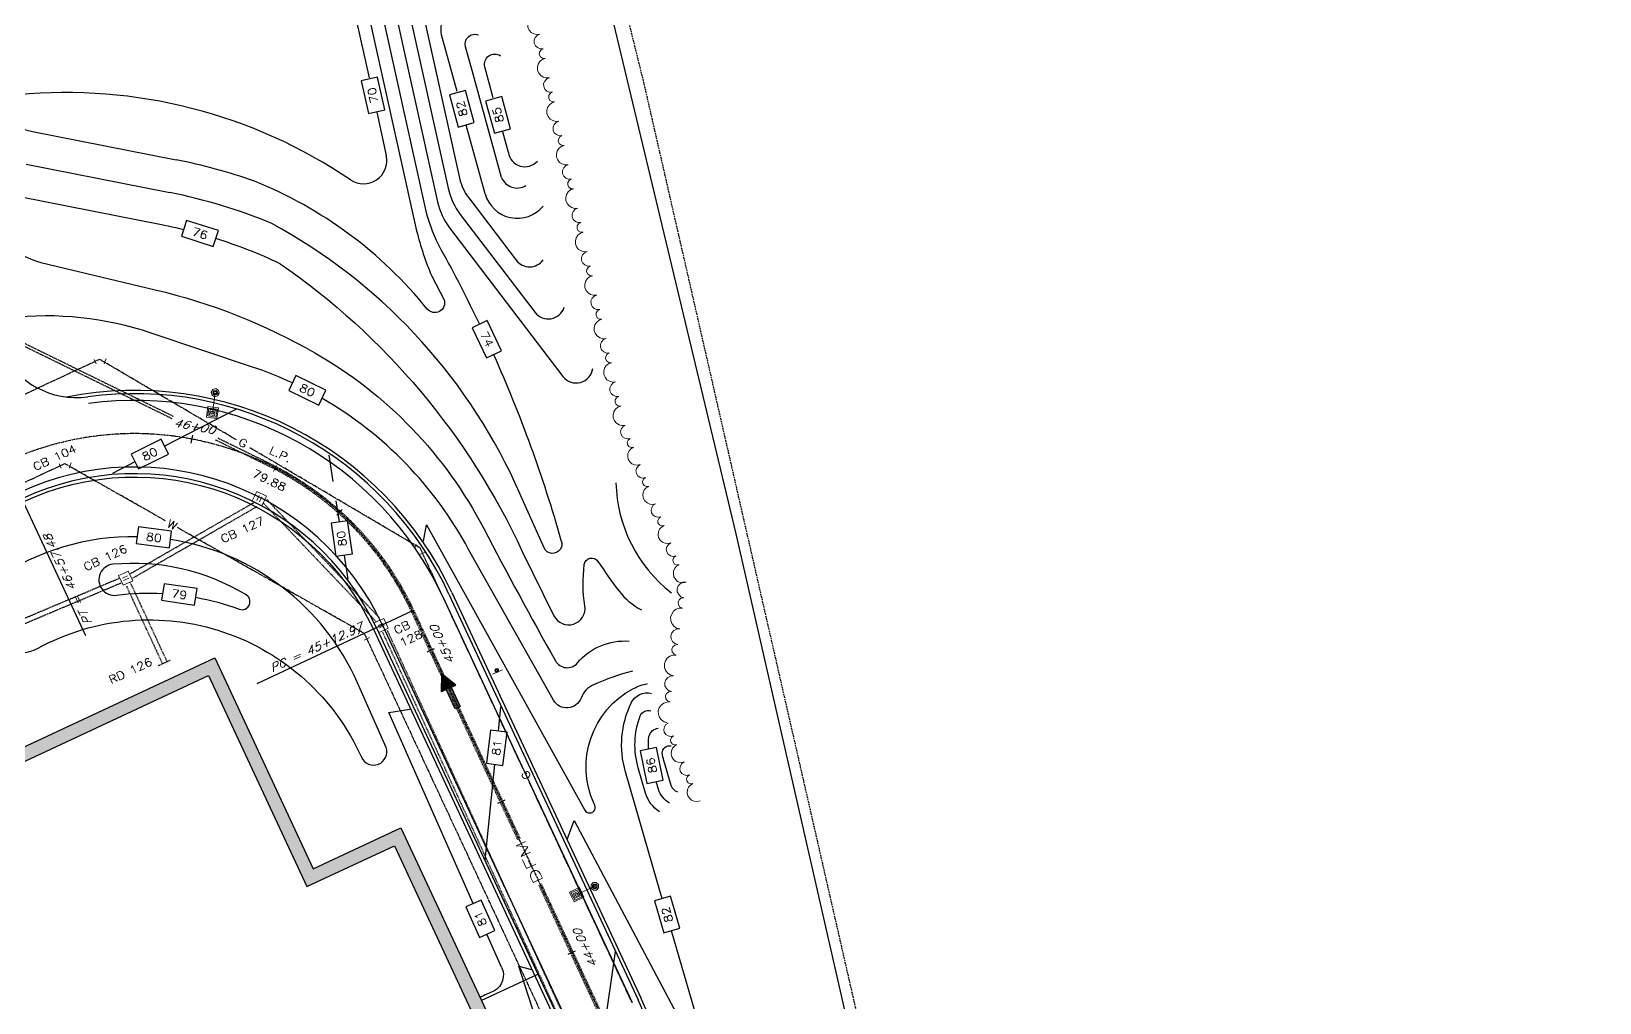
# Model space of a CAD drawing. Header units: feet. Extents: x 1024297 to 1030998, y 90489 to 94481.
# Drawn here: x 1026079.3 to 1026549.6, y 91761.5 to 92052.5 of the extents above; entities that cross this region are included whole.
import ezdxf
from ezdxf.enums import TextEntityAlignment as Align

# ---------------------------------------------------------------- set-up
doc = ezdxf.new("R2010")
doc.units = ezdxf.units.FT
doc.header["$MEASUREMENT"] = 0
for name, pattern in [('CENTER2', [1.125, 0.75, -0.125, 0.125, -0.125]), ('DASHED', [0.75, 0.5, -0.25]), ('GAS', [1.44, 0.9, -0.06, 0.15, -0.06, 0, -0.06, 0.15, -0.06]), ('HIDDEN', [0.375, 0.25, -0.125]), ('WATER', [1.14, 0.9, -0.06, 0, -0.06, 0, -0.06, 0, -0.06])]:
    doc.linetypes.add(name, pattern=pattern)
for name, color, linetype in [('LOW', 7, 'DASHED'), ('P1COL', 4, 'Continuous'), ('P1SWT', 4, 'Continuous'), ('P5PML', 1, 'Continuous'), ('P6BLL', 6, 'CENTER2'), ('P6BUL', 6, 'Continuous'), ('P6CUL', 6, 'Continuous'), ('P6DRL', 6, 'HIDDEN'), ('P6GAL', 6, 'GAS'), ('P6TOS', 3, 'Continuous'), ('P6TRL', 6, 'Continuous'), ('P6WAL', 6, 'Continuous'), ('P6WTL', 6, 'WATER'), ('P7BUL', 3, 'Continuous'), ('P7COT', 3, 'Continuous'), ('P7DRS', 3, 'Continuous'), ('P7DRT', 3, 'Continuous'), ('P7DRT-RD', 3, 'Continuous'), ('P7EPL', 3, 'Continuous'), ('P7FCL', 3, 'CLF'), ('P7MSS', 3, 'Continuous'), ('P7TFA', 3, 'Continuous'), ('P7UTS', 3, 'Continuous'), ('STALBL', 3, 'Continuous'), ('STAPTS', 3, 'Continuous')]:
    doc.layers.add(name, color=color, linetype=linetype)
doc.styles.add('60', font='simplex.shx', dxfattribs={"width": 1.15, "height": 2.4})
doc.styles.add('60S', font='simplex.shx', dxfattribs={"width": 1.15, "oblique": 22, "height": 2.4})
doc.styles.add('80', font='simplex.shx', dxfattribs={"width": 1.66, "height": 3.08})
doc.linetypes.add('CLF', pattern='A,0.28,-0.017891,["X",Standard,S=0.065,R=0,X=0,Y=-0.024733],-0.0663', length=0.364191)

# ---------------------------------------------------------------- blocks, each defined once
blk = doc.blocks.new('45')
at = {"color": 0, "linetype": 'ByBlock', "lineweight": 0}
for points in [[(-0.016, 0.046), (-0.046, 0.016)], [(0.038, 0.02), (0.038, -0.016)]]:
    blk.add_lwpolyline(points, dxfattribs=at)
blk = doc.blocks.new('CB')
at = {"color": 0, "linetype": 'ByBlock', "lineweight": 0}
for points in [[(0.039, 0.001), (0.039, 0.041), (-0.041, 0.041), (-0.041, -0.039), (0.039, -0.039), (0.039, 0.001), (0.039, 0.001)], [(-0.01, -0.02), (-0.01, 0.022)], [(0.009, 0.022), (0.009, -0.02)]]:
    blk.add_lwpolyline(points, dxfattribs=at)
blk = doc.blocks.new('CBB')
at = {"color": 0, "linetype": 'ByBlock', "lineweight": 0}
for points in [[(0.04, 0.041), (0.04, 0.08), (-0.041, 0.08), (-0.041, 0.001), (0.04, 0.001), (0.04, 0.041), (0.04, 0.041)], [(-0.011, 0.02), (-0.011, 0.061)], [(0.01, 0.061), (0.01, 0.02)]]:
    blk.add_lwpolyline(points, dxfattribs=at)
blk = doc.blocks.new('SIGN1')
at = {"color": 0, "linetype": 'ByBlock', "lineweight": 0}
for points in [[(-0.041, 0.014), (0.04, 0.014)], [(0.013, 0), (0.011, 0.007), (0.007, 0.012), (0, 0.014), (-0.007, 0.012), (-0.012, 0.007), (-0.014, 0), (-0.012, -0.007), (-0.007, -0.011), (0, -0.013), (0.007, -0.011), (0.011, -0.007), (0.013, 0), (0.013, 0)], [(0.007, 0), (0.005, 0.005), (0, 0.007), (-0.005, 0.005), (-0.007, 0), (-0.005, -0.005), (0, -0.007), (0.005, -0.005), (0.007, 0), (0.007, 0)]]:
    blk.add_lwpolyline(points, dxfattribs=at)
blk = doc.blocks.new('PLP1')
at = {"color": 0, "linetype": 'ByBlock', "lineweight": 0}
for points in [[(-0.001, 0.191), (0.039, 0.191), (0.039, 0.11), (-0.041, 0.11), (-0.041, 0.191), (-0.001, 0.191), (-0.001, 0.191)], [(-0.001, 0.181), (0.03, 0.181), (0.03, 0.122), (-0.032, 0.122), (-0.032, 0.181), (-0.001, 0.181), (-0.001, 0.181)], [(-0.001, 0.172), (0.018, 0.172), (0.018, 0.131), (-0.02, 0.131), (-0.02, 0.172), (-0.001, 0.172), (-0.001, 0.172)], [(-0.001, 0.16), (0.009, 0.16), (0.009, 0.141), (-0.011, 0.141), (-0.011, 0.16), (-0.001, 0.16), (-0.001, 0.16)], [(-0.001, 0.001), (-0.001, 0.151)], [(0.03, 0.001), (0.02, 0.022), (-0.001, 0.032), (-0.022, 0.022), (-0.032, 0.001), (-0.022, -0.02), (-0.001, -0.03), (0.02, -0.02), (0.03, 0.001), (0.03, 0.001)], [(0.018, 0.001), (0.012, 0.014), (-0.001, 0.02), (-0.014, 0.014), (-0.02, 0.001), (-0.014, -0.012), (-0.001, -0.018), (0.012, -0.012), (0.018, 0.001), (0.018, 0.001)], [(0.009, 0.001), (0.007, 0.009), (-0.001, 0.011), (-0.009, 0.009), (-0.011, 0.001), (-0.009, -0.007), (-0.001, -0.009), (0.007, -0.007), (0.009, 0.001), (0.009, 0.001)]]:
    blk.add_lwpolyline(points, dxfattribs=at)
blk = doc.blocks.new('TREE2')
at = {"color": 0, "linetype": 'ByBlock', "lineweight": 0}
for points in [[(0.221, 0.001), (0.216, 0.036), (0.201, 0.066), (0.176, 0.091), (0.144, 0.106), (0.111, 0.113), (0.076, 0.106), (0.044, 0.091), (0.021, 0.066), (0.004, 0.036), (-0.001, 0.001)], [(0.333, 0.001), (0.324, 0.029), (0.304, 0.049), (0.278, 0.056), (0.249, 0.049), (0.229, 0.029), (0.221, 0.001)], [(0.499, 0.001), (0.493, 0.033), (0.474, 0.059), (0.448, 0.078), (0.416, 0.084), (0.384, 0.078), (0.358, 0.059), (0.339, 0.033), (0.333, 0.001)]]:
    blk.add_lwpolyline(points, dxfattribs=at)
blk = doc.blocks.new('LBL_TIC')
blk.add_line((0, -0.04165), (0, 0.04165))
blk = doc.blocks.new('STA_TIC')
blk.add_line((0, -0.04165), (0, 0.04165))
blk = doc.blocks.new('TF')
for p, q in [((0.001, -0.02), (0.001, 0.02)), ((0.001, 0.02), (0.161, 0.02)), ((0.161, 0.02), (0.161, 0.06)), ((0.161, 0.06), (0.281, 0)), ((0.161, -0.06), (0.281, 0)), ((0.161, -0.02), (0.001, -0.02)), ((0.161, -0.02), (0.161, -0.06))]:
    blk.add_line(p, q)
for points in [[(0.001, 0.02), (0.001, -0.02), (0.161, 0.02), (0.161, -0.02)], [(0.161, -0.06), (0.161, 0.06), (0.281, 0), (0.161, 0.06)]]:
    blk.add_solid(points)
blk = doc.blocks.new('CONID')
blk.add_lwpolyline([(-0.125, -0.0625), (0.125, -0.0625), (0.125, 0.0625), (-0.125, 0.0625)], close=True)
at = {"style": '60', "width": 1.15}
blk.add_attdef('CON', text='', height=0.06, dxfattribs=at).set_placement((0, 0), align=Align.MIDDLE)

msp = doc.modelspace()

# ---------------------------------------------------------------- hatches: boundary and pattern name
at = {"layer": 'P6BUL'}
h = msp.add_hatch(color=256, dxfattribs=at)
edge = h.paths.add_edge_path()
edge.add_line((1025895.77189, 91235.01205), (1025898.16707, 91229.87559))
edge.add_line((1025898.16707, 91229.87559), (1025861.00841, 91212.54822))
edge.add_line((1025861.00841, 91212.54822), (1025827.19895, 91285.05285))
edge.add_line((1025827.19895, 91285.05285), (1025757.11132, 91252.37045))
edge.add_line((1025757.11132, 91252.37045), (1025760.91034, 91244.22342))
edge.add_arc((1025532.56519, 91131.64573), 254.58838, -20.7880087, 26.2440103, ccw=False)
edge.add_line((1025770.57986, 91041.28944), (1025741.91456, 91102.76235))
edge.add_line((1025741.91456, 91102.76235), (1025714.72532, 91090.08381))
edge.add_line((1025714.72532, 91090.08381), (1025700.35633, 91120.89825))
edge.add_line((1025700.35633, 91120.89825), (1025664.10402, 91103.99354))
edge.add_line((1025664.10402, 91103.99354), (1025668.04846, 91095.53466))
edge.add_line((1025668.04846, 91095.53466), (1025635.42137, 91080.3204))
edge.add_line((1025635.42137, 91080.3204), (1025644.71897, 91060.38163))
edge.add_line((1025644.71897, 91060.38163), (1025597.59097, 91038.40548))
edge.add_line((1025597.59097, 91038.40548), (1025588.29336, 91058.34425))
edge.add_line((1025588.29336, 91058.34425), (1025561.10414, 91045.66571))
edge.add_line((1025561.10414, 91045.66571), (1025528.98434, 91114.54683))
edge.add_line((1025528.98434, 91114.54683), (1025532.60954, 91116.23729))
edge.add_line((1025532.60954, 91116.23729), (1025529.22859, 91123.48775))
edge.add_line((1025529.22859, 91123.48775), (1025525.60339, 91121.7973))
edge.add_line((1025525.60339, 91121.7973), (1025504.8951, 91166.20638))
edge.add_line((1025504.8951, 91166.20638), (1025525.28699, 91175.71527))
edge.add_line((1025525.28699, 91175.71527), (1025490.76342, 91249.75132))
edge.add_line((1025490.76342, 91249.75132), (1025482.68513, 91255.62054))
edge.add_line((1025482.68513, 91255.62054), (1025471.22893, 91239.85243))
edge.add_line((1025471.22893, 91239.85243), (1025365.65222, 91316.55841))
edge.add_line((1025365.65222, 91316.55841), (1025386.81248, 91345.68302))
edge.add_line((1025386.81248, 91345.68302), (1025391.66659, 91342.15631))
edge.add_line((1025391.66659, 91342.15631), (1025408.12457, 91364.80878))
edge.add_line((1025408.12457, 91364.80878), (1025403.27047, 91368.33549))
edge.add_line((1025403.27047, 91368.33549), (1025424.43074, 91397.46011))
edge.add_line((1025424.43074, 91397.46011), (1025515.42965, 91331.34553))
edge.add_arc((1025669.27955, 91043.64661), 326.25213, 105.8619875, 118.1360933, ccw=False)
edge.add_line((1025580.10796, 91357.476), (1025521.81319, 91482.48953))
edge.add_line((1025521.81319, 91482.48953), (1025553.08067, 91497.0698))
edge.add_line((1025553.08067, 91497.0698), (1025562.37827, 91477.13103))
edge.add_line((1025562.37827, 91477.13103), (1025603.61552, 91496.36028))
edge.add_line((1025603.61552, 91496.36028), (1025671.23446, 91351.351))
edge.add_line((1025671.23446, 91351.351), (1025763.95606, 91394.58779))
edge.add_line((1025763.95606, 91394.58779), (1025739.4442, 91447.15364))
edge.add_line((1025739.4442, 91447.15364), (1025761.19765, 91457.29744))
edge.add_line((1025761.19765, 91457.29744), (1025750.20958, 91480.86144))
edge.add_line((1025750.20958, 91480.86144), (1025846.30835, 91525.67304))
edge.add_line((1025846.30835, 91525.67304), (1025857.29642, 91502.10903))
edge.add_line((1025857.29642, 91502.10903), (1025879.04781, 91512.25187))
edge.add_line((1025879.04781, 91512.25187), (1025903.55967, 91459.68602))
edge.add_line((1025903.55967, 91459.68602), (1025996.29671, 91502.93002))
edge.add_line((1025996.29671, 91502.93002), (1025940.33687, 91622.93629))
edge.add_line((1025940.33687, 91622.93629), (1025952.11887, 91628.43033))
edge.add_line((1025952.11887, 91628.43033), (1025952.05687, 91628.56329))
edge.add_arc((1026296.33469, 92124.79385), 603.96357, 234.04158785, 235.24762769, ccw=False)
edge.add_line((1025941.68857, 91635.91951), (1025941.5445, 91636.02403))
edge.add_arc((1025977.65943, 91681.71434), 58.23996, 155.1747273, 231.6761391, ccw=False)
edge.add_line((1025924.80129, 91706.16653), (1025921.37932, 91713.50496))
edge.add_line((1025921.37932, 91713.50496), (1025947.34993, 91725.61526))
edge.add_line((1025947.34993, 91725.61526), (1025922.91151, 91778.02362))
edge.add_line((1025922.91151, 91778.02362), (1026062.78501, 91843.2477))
edge.add_line((1026062.78501, 91843.2477), (1026067.29294, 91833.58042))
edge.add_line((1026067.29294, 91833.58042), (1026134.35972, 91864.85417))
edge.add_line((1026134.35972, 91864.85417), (1026163.87256, 91801.56367))
edge.add_line((1026163.87256, 91801.56367), (1026190.15549, 91813.8196))
edge.add_line((1026190.15549, 91813.8196), (1026217.76655, 91754.6075))
edge.add_line((1026217.76655, 91754.6075), (1026191.48362, 91742.35157))
edge.add_line((1026191.48362, 91742.35157), (1026220.99646, 91679.06107))
edge.add_line((1026220.99646, 91679.06107), (1026153.92969, 91647.78732))
edge.add_line((1026153.92969, 91647.78732), (1026158.43761, 91638.12004))
edge.add_line((1026158.43761, 91638.12004), (1026116.36961, 91618.5034))
edge.add_line((1026116.36961, 91618.5034), (1026144.26248, 91558.68695))
edge.add_line((1026144.26248, 91558.68695), (1026211.63133, 91590.10156))
edge.add_line((1026211.63133, 91590.10156), (1026251.35744, 91504.90863))
edge.add_line((1026251.35744, 91504.90863), (1026113.59861, 91440.67063))
edge.add_line((1026113.59861, 91440.67063), (1026201.50321, 91252.15872))
edge.add_line((1026201.50321, 91252.15872), (1026170.23564, 91237.57841))
edge.add_line((1026170.23564, 91237.57841), (1026160.93804, 91257.51718))
edge.add_line((1026160.93804, 91257.51718), (1026119.70084, 91238.28796))
edge.add_line((1026119.70084, 91238.28796), (1026049.54619, 91388.73507))
edge.add_line((1026049.54619, 91388.73507), (1025946.83162, 91340.83848))
edge.add_line((1025946.83162, 91340.83848), (1025980.64108, 91268.33386))
edge.add_line((1025980.64108, 91268.33386), (1025943.48243, 91251.00649))
edge.add_line((1025943.48243, 91251.00649), (1025941.08725, 91256.14295))
edge.add_line((1025941.08725, 91256.14295), (1025939.87884, 91255.57946))
edge.add_arc((1025898.74365, 91287.7941), 52.24832, 268.0659361, 321.9340639, ccw=False)
edge.add_line((1025896.9803, 91235.57554), (1025895.77189, 91235.01205))
edge = h.paths.add_edge_path(flags=16)
edge.add_line((1025890.45619, 91236.94681), (1025892.85136, 91231.81035))
edge.add_line((1025892.85136, 91231.81035), (1025862.94317, 91217.86393))
edge.add_line((1025862.94317, 91217.86393), (1025829.1337, 91290.36855))
edge.add_line((1025829.1337, 91290.36855), (1025751.79561, 91254.30521))
edge.add_line((1025751.79561, 91254.30521), (1025757.30354, 91242.49343))
edge.add_arc((1025532.56519, 91131.64573), 250.58838, -18.5803441, 26.2538989, ccw=False)
edge.add_line((1025770.09235, 91051.79972), (1025743.84931, 91108.07806))
edge.add_line((1025743.84931, 91108.07806), (1025716.66008, 91095.39951))
edge.add_line((1025716.66008, 91095.39951), (1025702.29109, 91126.21395))
edge.add_line((1025702.29109, 91126.21395), (1025658.78831, 91105.9283))
edge.add_line((1025658.78831, 91105.9283), (1025662.73275, 91097.46942))
edge.add_line((1025662.73275, 91097.46942), (1025630.10567, 91082.25516))
edge.add_line((1025630.10567, 91082.25516), (1025639.40327, 91062.31639))
edge.add_line((1025639.40327, 91062.31639), (1025599.52572, 91043.72119))
edge.add_line((1025599.52572, 91043.72119), (1025590.22812, 91063.65996))
edge.add_line((1025590.22812, 91063.65996), (1025563.03889, 91050.98141))
edge.add_line((1025563.03889, 91050.98141), (1025534.30004, 91112.61208))
edge.add_line((1025534.30004, 91112.61208), (1025537.92524, 91114.30253))
edge.add_line((1025537.92524, 91114.30253), (1025531.16335, 91128.80346))
edge.add_line((1025531.16335, 91128.80346), (1025527.53815, 91127.113))
edge.add_line((1025527.53815, 91127.113), (1025510.2108, 91164.27162))
edge.add_line((1025510.2108, 91164.27162), (1025530.6027, 91173.78052))
edge.add_line((1025530.6027, 91173.78052), (1025493.95146, 91252.37934))
edge.add_line((1025493.95146, 91252.37934), (1025481.8002, 91261.20775))
edge.add_line((1025481.8002, 91261.20775), (1025470.34401, 91245.43964))
edge.add_line((1025470.34401, 91245.43964), (1025371.23942, 91317.44333))
edge.add_line((1025371.23942, 91317.44333), (1025387.69741, 91340.09581))
edge.add_line((1025387.69741, 91340.09581), (1025392.55151, 91336.5691))
edge.add_line((1025392.55151, 91336.5691), (1025413.71178, 91365.69371))
edge.add_line((1025413.71178, 91365.69371), (1025408.85768, 91369.22042))
edge.add_line((1025408.85768, 91369.22042), (1025425.31567, 91391.8729))
edge.add_line((1025425.31567, 91391.8729), (1025515.11471, 91326.63007))
edge.add_arc((1025669.27955, 91043.64661), 322.25213, 105.026245, 118.5808383, ccw=False)
edge.add_line((1025585.73199, 91354.88003), (1025527.12889, 91480.55478))
edge.add_line((1025527.12889, 91480.55478), (1025551.14591, 91491.7541))
edge.add_line((1025551.14591, 91491.7541), (1025560.44351, 91471.81533))
edge.add_line((1025560.44351, 91471.81533), (1025601.68076, 91491.04457))
edge.add_line((1025601.68076, 91491.04457), (1025669.2997, 91346.03529))
edge.add_line((1025669.2997, 91346.03529), (1025769.27177, 91392.65303))
edge.add_line((1025769.27177, 91392.65303), (1025744.75991, 91445.21889))
edge.add_line((1025744.75991, 91445.21889), (1025766.51336, 91455.36268))
edge.add_line((1025766.51336, 91455.36268), (1025755.52528, 91478.92669))
edge.add_line((1025755.52528, 91478.92669), (1025844.37359, 91520.35733))
edge.add_line((1025844.37359, 91520.35733), (1025855.36166, 91496.79333))
edge.add_line((1025855.36166, 91496.79333), (1025877.11305, 91506.93617))
edge.add_line((1025877.11305, 91506.93617), (1025901.62491, 91454.37032))
edge.add_line((1025901.62491, 91454.37032), (1026001.61242, 91500.99526))
edge.add_line((1026001.61242, 91500.99526), (1025945.65257, 91621.00153))
edge.add_line((1025945.65257, 91621.00153), (1025957.43457, 91626.49557))
edge.add_line((1025957.43457, 91626.49557), (1025955.22441, 91631.23529))
edge.add_arc((1026296.33469, 92124.79385), 599.96357, 234.04158757, 235.35070898, ccw=False)
edge.add_line((1025944.03736, 91639.15729), (1025943.96131, 91639.21245))
edge.add_arc((1025977.65943, 91681.71434), 54.23996, 153.239473, 231.5904444, ccw=False)
edge.add_line((1025929.22878, 91706.13656), (1025926.69502, 91711.57021))
edge.add_line((1025926.69502, 91711.57021), (1025952.66563, 91723.6805))
edge.add_line((1025952.66563, 91723.6805), (1025928.22722, 91776.08886))
edge.add_line((1025928.22722, 91776.08886), (1026060.85026, 91837.932))
edge.add_line((1026060.85026, 91837.932), (1026065.35818, 91828.26471))
edge.add_line((1026065.35818, 91828.26471), (1026132.42496, 91859.53846))
edge.add_line((1026132.42496, 91859.53846), (1026161.9378, 91796.24797))
edge.add_line((1026161.9378, 91796.24797), (1026188.22073, 91808.5039))
edge.add_line((1026188.22073, 91808.5039), (1026212.45084, 91756.54225))
edge.add_line((1026212.45084, 91756.54225), (1026186.16792, 91744.28632))
edge.add_line((1026186.16792, 91744.28632), (1026215.68076, 91680.99583))
edge.add_line((1026215.68076, 91680.99583), (1026148.61398, 91649.72208))
edge.add_line((1026148.61398, 91649.72208), (1026153.12191, 91640.0548))
edge.add_line((1026153.12191, 91640.0548), (1026111.0539, 91620.43816))
edge.add_line((1026111.0539, 91620.43816), (1026142.32772, 91553.37125))
edge.add_line((1026142.32772, 91553.37125), (1026209.69657, 91584.78586))
edge.add_line((1026209.69657, 91584.78586), (1026246.04174, 91506.84339))
edge.add_line((1026246.04174, 91506.84339), (1026108.28291, 91442.60539))
edge.add_line((1026108.28291, 91442.60539), (1026196.18751, 91254.09348))
edge.add_line((1026196.18751, 91254.09348), (1026172.1704, 91242.89411))
edge.add_line((1026172.1704, 91242.89411), (1026162.8728, 91262.83288))
edge.add_line((1026162.8728, 91262.83288), (1026121.6356, 91243.60366))
edge.add_line((1026121.6356, 91243.60366), (1026051.48095, 91394.05078))
edge.add_line((1026051.48095, 91394.05078), (1025941.51592, 91342.77324))
edge.add_line((1025941.51592, 91342.77324), (1025975.32538, 91270.26861))
edge.add_line((1025975.32538, 91270.26861), (1025945.41718, 91256.32219))
edge.add_line((1025945.41718, 91256.32219), (1025943.02201, 91261.45866))
edge.add_line((1025943.02201, 91261.45866), (1025937.30192, 91258.79133))
edge.add_arc((1025898.74365, 91287.7941), 48.24832, 266.9497608, 323.0502392, ccw=False)
edge.add_line((1025896.17628, 91239.61413), (1025890.45619, 91236.94681))

# ---------------------------------------------------------------- linework, layer by layer
at = {"layer": 'LOW', "flags": 128}
msp.add_lwpolyline([(1025299.17759, 91284.88733), (1025279.69847, 91329.65075), (1025214.17667, 91443.65574), (1025129.37299, 91567.20256), (1025065.53776, 91669.63859), (1024984.13222, 91825.65851), (1024909.83168, 91957.10585), (1024854.97944, 92044.05338), (1024913.67061, 92077.05306, 0.465573073), (1024916.78261, 92097.39941), (1024927.10658, 92113.45921), (1024946.21706, 92112.68682, 0.214873653), (1024965.35001, 92101.15157), (1025046.41901, 92140.37861), (1025033.11285, 92163.52232, -0.116694486), (1025029.4727, 92178.49362), (1025058.20862, 92399.7976), (1025088.4717, 92618.03806), (1025068.00032, 92651.01242), (1025104.13982, 92673.1417, -0.069153808), (1025174.33154, 92703.76178), (1025159.89959, 92747.16501, 0.072673243), (1025104.64104, 92726.41083), (1025077.20131, 92798.84152, 0.286338548), (1025087.67095, 92844.88538), (1025066.28215, 92907.73635), (1025035.46143, 92981.75675), (1024979.69277, 93109.84429), (1024941.579, 93194.97605), (1024923.08504, 93247.82492, 0.00311628), (1024921.22192, 93248.14873), (1024842.94753, 93268.68905), (1024737.93099, 93309.01255), (1024671.38413, 93341.65665), (1024607.91136, 93359.86934, 0.237160651), (1024587.40528, 93356.776), (1024586.26717, 93398.46717), (1024610.79985, 93430.61557, 0.193210887), (1024628.32429, 93417.75266), (1024725.83921, 93389.68857), (1024769.46894, 93380.70795), (1024894.74338, 93346.4907, 0.307613242), (1024921.32719, 93355.60282), (1024931.17963, 93383.92769, 0.26516412), (1024998.99743, 93424.0949), (1025056.95549, 93453.75453), (1025230.39287, 93550.74693, -0.073459567), (1025244.1056, 93555.79692), (1025350.48564, 93578.04901), (1025456.89359, 93598.45522), (1025481.18947, 93605.24487, 0.221219264), (1025517.74021, 93640.41055), (1025517.74021, 93640.41055), (1025526.57016, 93646.10369), (1025561.63476, 93623.06294), (1025568.18391, 93628.818, -0.363591046), (1025588.00867, 93629.28372), (1025594.23187, 93623.18184), (1025598.53631, 93626.9898), (1025531.88064, 93693.14884, -0.8925249), (1025538.74453, 93700.65922), (1025619.65124, 93617.92787, -0.978257696), (1025613.26198, 93611.34698), (1025601.48022, 93621.15952), (1025592.18006, 93611.64559), (1025581.5928, 93618.41362), (1025573.41497, 93609.87325), (1025607.46388, 93576.45468), (1025639.09873, 93548.21308), (1025672.50542, 93511.731), (1025714.46477, 93471.64412), (1025751.02521, 93477.0174), (1025854.30996, 93369.49385), (1025951.47495, 93253.44004), (1026071.26724, 92793.83775), (1026129.354, 92575.68261), (1026262.95081, 92037.03535), (1026423.9854, 91333.86598), (1026452.85438, 91189.01247), (1026544.66412, 91225.18157), (1026549.56736, 91209.09113)], format="xyb", dxfattribs=at)
at = {"layer": 'P1COL'}
for p, q in [((1026186.78138, 92066.23154), (1026201.11922, 92001.46401)), ((1026190.63393, 92067.33506), (1026204.3202, 92005.51086)), ((1026194.48592, 92068.44111), (1026207.83049, 92008.16044)), ((1026175.23628, 92062.86429), (1026180.59987, 92038.63566)), ((1026179.08696, 92063.97624), (1026194.85933, 91992.72862)), ((1026206.98761, 92034.50106), (1026202.33145, 92051.48448)), ((1026220.32821, 92008.80635), (1026211.46359, 92040.83492)), ((1026217.84983, 92032.6812), (1026215.3209, 92041.89378)), ((1026182.87771, 92028.34611), (1026185.74763, 92015.38198)), ((1026215.38658, 92003.86571), (1026209.7485, 92024.43071)), ((1026079.66569, 92022.54251), (1026122.74809, 92014.06114)), ((1026222.35513, 92016.26895), (1026220.65568, 92022.45982)), ((1026077.73412, 92012.73083), (1026120.81652, 92004.24946)), ((1026118.88496, 91994.43778), (1026075.80256, 92002.91915)), ((1026210.47718, 92002.62751), (1026224.73984, 91983.94659)), ((1026207.95095, 91997.6969), (1026230.37028, 91968.33256)), ((1026204.74997, 91993.65005), (1026238.73045, 91949.14318))]:
    msp.add_line(p, q, dxfattribs=at)
at = {"layer": 'P1COL', "flags": 128}
for points in [[(1026182.92829, 92065.13047), (1026197.63447, 91998.69906, 0.066588992), (1026202.15714, 91987.17188, -0.015357565), (1026213.7078, 91964.77568, -0.015357565)], [(1026202.33145, 92051.48448, -0.486438544), (1026209.73636, 92060.34547, -0.377420407)], [(1026211.46359, 92040.83492), (1026209.52734, 92047.91477, -0.603972938), (1026213.42626, 92051.55488, -0.422131246)], [(1026215.3209, 92041.89378, -0.695808969), (1026219.97659, 92045.23788, 0.305464582)], [(1026222.35513, 92016.26895, 0.639178887), (1026231.05479, 92013.68483, 0.523701344)], [(1026194.85933, 91992.72862, 0.03838884), (1026199.38478, 91979.21307), (1026203.09342, 91972.05437, -0.829245455), (1026198.06183, 91969.33778, 0.12716787), (1026146.21196, 92007.66912, 0.035809016), (1026122.74809, 92014.06114)], [(1026007.66952, 91982.09593), (1026032.67531, 91979.28276), (1026047.20762, 92003.16441, -0.388090689), (1026052.22894, 92004.62869), (1026067.34489, 91991.50212, 0.104317386), (1026082.15082, 91983.27479), (1026116.43875, 91975.14091, -0.071749472), (1026164.3063, 91956.2342, -0.143687573), (1026214.98104, 91903.54909, 0.008137483), (1026236.47309, 91863.90752, 0.523785005), (1026243.09932, 91863.2913, -0.241856878), (1026258.60127, 91869.80267, -1.41744789)], [(1026220.32821, 92008.80635, 0.470801769), (1026227.57449, 92006.34817, 0.639178887)], [(1026217.90644, 91955.699, -0.036113071), (1026238.14118, 91900.07232, -1.015753472), (1026233.11991, 91897.73087), (1026224.34602, 91917.34103, 0.160975108), (1026151.43315, 91994.96189, 0.050116691), (1026120.81652, 92004.24946)], [(1026153.90975, 91982.92474, -0.13424857), (1026226.51649, 91896.70968), (1026236.0401, 91877.43104, 0.856716377), (1026245.29904, 91880.34392, -0.068829751), (1026245.13374, 91892.75246, -0.694668563), (1026249.21164, 91893.71758, 0.014830871), (1026255.55027, 91884.81201, 0.111928385), (1026262.23233, 91879.18798, -1.838909124)], [(1026157.59616, 91947.19025, 0.027902096), (1026145.68714, 91951.93785), (1026115.24123, 91962.14766, 0.108227052), (1026072.69346, 91966.69067, 0.196414708), (1026066.89047, 91964.61634), (1026048.20394, 91947.85313)], [(1026259.54423, 91860.83622, 0.034289789), (1026247.89274, 91856.75429, 0.194868814), (1026244.16149, 91852.73645, -0.635668683), (1026235.89288, 91852.11673), (1026210.44999, 91897.26958, 0.140005551), (1026166.47617, 91942.5823, 0.140005551)], [(1026196.91188, 91899.7792), (1026197.83139, 91904.61529), (1026245.25042, 91819.18835, 1.074109955), (1026248.09007, 91821.04137, -0.39934641), (1026259.83758, 91855.6077, -0.076982903), (1026264.09645, 91857.06475, -1.464523376)], [(1026111.07583, 91901.09929, 0.153777368), (1026068.73038, 91888.51414, 0.953284134), (1026081.37187, 91867.71974, -0.43694764), (1026178.2976, 91835.00802, 0.951449024), (1026185.71076, 91837.89752), (1026177.1093, 91857.33819, 0.255792949), (1026121.05068, 91900.25529, 0.255792949)], [(1026128.631, 91882.93901, -0.043478868), (1026141.64052, 91879.37679, 0.965397345), (1026143.4724, 91883.84123, 0.159107792), (1026103.8104, 91892.82734, 1.021431763), (1026104.86933, 91883.57611, -0.044598178), (1026118.69384, 91884.09634, -0.044598178)], [(1026268.52473, 91792.62457), (1026257.47626, 91830.67954, -0.184841569), (1026259.19124, 91851.29539, -0.357065564), (1026265.27526, 91854.13242)], [(1026267.71592, 91818.67739, -0.179494684), (1026263.50744, 91824.25232), (1026261.31764, 91831.79481, -0.160353393), (1026261.87012, 91847.37798, -0.384695616), (1026265.05399, 91848.88383)], [(1026264.36797, 91837.46732, -0.044566418), (1026264.47188, 91841.19054, -0.300269524), (1026267.31339, 91843.7196)], [(1026273.12579, 91824.54672, -0.202400333), (1026271.17641, 91826.53033), (1026269.0004, 91834.02533, -0.032984878), (1026268.52068, 91836.20519, -0.506412415), (1026271.1649, 91838.38561)], [(1026270.68753, 91821.27021, -0.176194347), (1026267.34338, 91825.38631), (1026266.66293, 91827.73005)], [(1026239.95823, 91810.31619), (1026242.06001, 91816.08699), (1026278.16753, 91747.99784, 0.836481535), (1026281.19742, 91748.97518), (1026271.31289, 91783.02112)], [(1026220.27138, 91772.14244, -0.413211015), (1026218.012, 91764.91827, 0.018321884), (1026213.88929, 91763.02749, 4.293260166)]]:
    msp.add_lwpolyline(points, format="xyb", dxfattribs=at)
for points in [[(1026140.59803, 91939.25697), (1026119.28211, 91928.19912)], [(1026169.86981, 91917.60539), (1026168.6611, 91925.52316)], [(1026110.4044, 91923.59372), (1026103.63544, 91920.08225)], [(1026171.70818, 91905.56297), (1026170.74835, 91911.85044)], [(1026174.32528, 91888.41936), (1026173.24981, 91895.46435)], [(1026219.37393, 91842.83542), (1026220.12842, 91850.16014)], [(1026211.85243, 91791.17064), (1026186.52525, 91848.41414), (1026192.8023, 91849.46254)], [(1026215.39086, 91804.16679), (1026218.34898, 91832.88487)], [(1026220.27138, 91772.14244), (1026215.89867, 91782.02548)], [(1026250.92629, 91751.72395), (1026254.4984, 91776.7963)], [(1026255.89615, 91656.99827), (1026250.8443, 91693.64437), (1026225.47223, 91772.41475), (1026229.31834, 91771.35577)]]:
    msp.add_lwpolyline(points, dxfattribs=at)
at = {"layer": 'P1COL'}
for centre, radius, start, end in [((1025950.64447, 92196.6806), 162.56729, 296.838454, 348.7939569), ((1026089.70181, 91882.08245), 152.14253, 55.9044467, 95.4155869), ((1026085.46039, 92051.97755), 30, 240.318047, 258.862944), ((1026178.91309, 92013.86899), 7, 235.9044467, 12.4824857), ((1026223.84744, 92009.83369), 20, 192.4824857, 217.3613104), ((1026222.39955, 92011.7301), 15, 193.7672031, 217.3613104), ((1026220.64647, 92005.78684), 20, 192.4824857, 217.3613104), ((1026225.03071, 92006.50973), 10, 195.3314638, 320.9507854), ((1026089.91147, 91847.26259), 150, 76.4709185, 78.862944), ((1026089.91147, 91847.26259), 150, 64.7445232, 72.6471761), ((1026228.71396, 91986.98079), 5, 217.3613104, 323.8957672), ((1026234.3444, 91971.36675), 5, 217.3613104, 342.5899648), ((1026242.70457, 91952.17737), 5, 217.3613104, 352.5772727), ((1026297.61363, 91918.27893), 43.00999, 181.4080627, 232.2650682)]:
    msp.add_arc(centre, radius, start, end, dxfattribs=at)
at = {"layer": 'P5PML'}
for p, q in [((1026202.7289, 91883.08394), (1026259.4356, 91761.47604)), ((1026184.60275, 91874.63158), (1026241.30945, 91753.02367))]:
    msp.add_line(p, q, dxfattribs=at)
for radius, end in [(102, 97.7665992), (82, 115)]:
    msp.add_arc((1026110.28551, 91839.97688), radius, 25, end, dxfattribs=at)
at = {"layer": 'P6BLL'}
msp.add_line((1026193.66583, 91878.85776), (1026250.37253, 91757.24985), dxfattribs=at)
msp.add_arc((1026110.28551, 91839.97688), 92, 25, 115, dxfattribs=at)
at = {"layer": 'P6BUL'}
msp.add_lwpolyline([(1026065.35818, 91828.26471), (1026132.42496, 91859.53846), (1026161.9378, 91796.24797), (1026188.22073, 91808.5039), (1026212.45084, 91756.54225), (1026186.16792, 91744.28632), (1026215.68076, 91680.99583), (1026148.61398, 91649.72208), (1026153.12191, 91640.0548), (1026111.0539, 91620.43816), (1026142.32772, 91553.37125), (1026209.69657, 91584.78586), (1026246.04174, 91506.84339), (1026108.28291, 91442.60539)], dxfattribs=at)
at = {"layer": 'P6CUL'}
msp.add_line((1026205.44783, 91884.3518), (1026262.15453, 91762.74389), dxfattribs=at)
at = {"layer": 'P6CUL', "flags": 128}
msp.add_lwpolyline([(1026076.89867, 91911.5752), (1026076.89867, 91911.5752, -0.414213562), (1026181.88383, 91873.36372), (1026238.5904, 91751.75608, -0.062473186), (1026269.03515, 91657.21776, -0.062473186)], format="xyb", dxfattribs=at)
at = {"layer": 'P6CUL'}
for centre, radius, start, end in [((1026110.28551, 91839.97688), 105, 25, 101.2132449), ((1025876.97372, 91583.13113), 425, 9.8403504, 25)]:
    msp.add_arc(centre, radius, start, end, dxfattribs=at)
at = {"layer": 'P6DRL'}
for p, q in [((1026148.87493, 91911.18375), (1026182.64318, 91875.7388)), ((1026149.96096, 91912.21841), (1026183.72922, 91876.77346)), ((1026184.64242, 91872.46661), (1026250.46514, 91728.7716)), ((1026186.00615, 91873.09129), (1026251.82887, 91729.39629))]:
    msp.add_line(p, q, dxfattribs=at)
at = {"layer": 'P6DRL', "flags": 128}
for points in [[(1026121.51785, 91936.46725), (1026053.52573, 91969.75684)], [(1026121.90883, 91937.16656), (1026053.88129, 91970.47349)], [(1026109.04866, 91890.04537), (1026146.43665, 91911.55632)], [(1026109.79461, 91888.74401), (1026147.18261, 91910.25495)], [(1026033.94478, 91858.39256), (1026105.66378, 91888.64318)], [(1026034.52773, 91857.01047), (1026106.24674, 91887.26109)], [(1026107.81446, 91886.34643), (1026118.62665, 91863.03461)], [(1026108.99716, 91887.36448), (1026119.98616, 91863.66856)], [(1026117.43297, 91862.47799), (1026120.96892, 91864.12683)]]:
    msp.add_lwpolyline(points, dxfattribs=at)
for points in [[(1026225.21458, 91810.25476), (1026193.3033, 91878.68871, 0.171441477), (1026150.565, 91922.24548), (1026134.59669, 91930.06372)], [(1026225.93962, 91810.59286), (1026194.02835, 91879.02681, 0.171441477), (1026150.91679, 91922.96398), (1026135.24609, 91930.63651)], [(1026303.09545, 91534.84342), (1026282.51817, 91653.47498, 0.06624309), (1026250.01, 91757.08081), (1026231.52455, 91796.72299)], [(1026303.88226, 91534.98831), (1026283.3064, 91653.6117, 0.06624309), (1026250.73505, 91757.4189), (1026232.2496, 91797.06108)]]:
    msp.add_lwpolyline(points, format="xyb", dxfattribs=at)
at = {"layer": 'P6GAL', "flags": 128}
for points in [[(1026140.8438, 91930.12465), (1026099.8235, 91954.26318), (1025984.35682, 91900.42018)], [(1026226.67682, 91831.72747), (1026195.90123, 91897.72593), (1026144.75402, 91927.82367)], [(1026259.4356, 91761.47604), (1026228.67041, 91827.45222)]]:
    msp.add_lwpolyline(points, dxfattribs=at)
at = {"layer": 'P6WAL'}
msp.add_line((1026214.24472, 91762.16007), (1026231.16346, 91770.04941), dxfattribs=at)
at = {"layer": 'P6WTL'}
for p, q in [((1026021.66258, 91891.45051), (1026089.32824, 91923.00352)), ((1026119.57028, 91905.86629), (1026089.32824, 91923.00352)), ((1026179.1649, 91872.09587), (1026123.15932, 91903.83249)), ((1026179.1649, 91872.09587), (1026235.8716, 91750.48796))]:
    msp.add_line(p, q, dxfattribs=at)
at = {"layer": 'P7BUL'}
msp.add_lwpolyline([(1025923.68631, 91776.36206), (1025922.91151, 91778.02362), (1026062.78501, 91843.2477), (1026067.29294, 91833.58042), (1026134.35972, 91864.85417), (1026163.87256, 91801.56367), (1026190.15549, 91813.8196), (1026217.76655, 91754.6075), (1026191.48362, 91742.35157), (1026220.99646, 91679.06107), (1026153.92969, 91647.78732), (1026158.43761, 91638.12004), (1026116.36961, 91618.5034), (1026144.26248, 91558.68695), (1026211.63133, 91590.10156), (1026251.35744, 91504.90863), (1026113.59861, 91440.67063)], dxfattribs=at)
at = {"layer": 'P7EPL'}
for p, q in [((1026204.54152, 91883.92918), (1026261.24822, 91762.32127)), ((1026182.79013, 91873.78634), (1026239.49683, 91752.17843))]:
    msp.add_line(p, q, dxfattribs=at)
for centre, radius, start, end in [((1026092.85271, 91967.79354), 25, 205, 277.7665992), ((1026110.28551, 91839.97688), 104, 25, 97.7665992), ((1026110.28551, 91839.97688), 80, 25, 115), ((1025876.97372, 91583.13113), 424, 9.8403504, 25)]:
    msp.add_arc(centre, radius, start, end, dxfattribs=at)
at = {"layer": 'P7FCL', "flags": 128}
msp.add_lwpolyline([(1026067.84927, 92695.32965), (1026083.27864, 92631.13808), (1026102.29443, 92564.48817), (1026137.9927, 92526.31409), (1026200.9089, 92273.11488), (1026198.44832, 92268.76115), (1026216.59473, 92190.86553), (1026221.12595, 92191.69593), (1026290.5839, 91901.95441), (1026420.3937, 91333.16119), (1026453.38696, 91175.07798)], dxfattribs=at)
msp.add_lwpolyline([(1025893.07806, 92055.64878), (1025910.51284, 92060.90045, 0.63755483), (1026098.74219, 92228.74689), (1026004.11705, 92542.88815, 0.655783618), (1025750.74218, 92572.76188)], format="xyb", dxfattribs=at)
at = {"layer": 'STAPTS'}
for p, q in [((1026071.40463, 91923.3572), (1026095.60659, 91871.45593)), ((1026193.66583, 91878.85776), (1026146.91662, 91857.05825))]:
    msp.add_line(p, q, dxfattribs=at)

# ---------------------------------------------------------------- block references
at = {"layer": 'P6GAL', "yscale": 40, "zscale": 40}
for p, xscale, rotation in [((1026099.8235, 91954.26318), 39.99999999994806, 205.3358090767819), ((1026195.90123, 91897.72593), 39.9999999999602, 158.3322506340321)]:
    msp.add_blockref('45', p, dxfattribs=dict(at, xscale=xscale, rotation=rotation))
at = {"layer": 'P6TRL'}
for p, xscale, yscale, zscale, rotation in [((1026231.83167, 92051.70683), 26.21754712068309, 26.21754712067195, 26.2175471206734, 104.4566620268209), ((1026234.67041, 92038.68222), 26.66075086335584, 26.66075086336059, 26.66075086336686, 102.2954531003382), ((1026237.50916, 92025.65761), 26.66075086335584, 26.66075086336059, 26.66075086336686, 102.2954531003382), ((1026240.3479, 92012.633), 26.66075086335584, 26.66075086336059, 26.66075086336686, 102.2954531003382), ((1026243.18664, 91999.60839), 26.66075086335584, 26.66075086336059, 26.66075086336686, 102.2954531003382), ((1026246.02538, 91986.58378), 26.66075086335584, 26.66075086336059, 26.66075086336686, 102.2954531003382), ((1026248.86412, 91973.55917), 26.66075086335584, 26.66075086336059, 26.66075086336686, 102.2954531003382), ((1026251.70286, 91960.53456), 26.66075086335584, 26.66075086336059, 26.66075086336686, 102.2954531003382), ((1026254.5416, 91947.50995), 26.66075086335584, 26.66075086336059, 26.66075086336686, 102.2954531003382), ((1026257.38035, 91934.48534), 26.66075086335584, 26.66075086336059, 26.66075086336686, 102.2954531003382), ((1026261.94497, 91922.74549), 25.1920609402176, 25.19206094022957, 25.19206094023515, 111.2467701870907), ((1026266.50958, 91911.00563), 25.1920609402176, 25.19206094022957, 25.19206094023515, 111.2467701870907), ((1026271.0742, 91899.26577), 25.1920609402176, 25.19206094022957, 25.19206094023515, 111.2467701870907), ((1026275.63882, 91887.52592), 25.1920609402176, 25.19206094022957, 25.19206094023515, 111.2467701870907), ((1026273.77715, 91873.47148), 28.35439477632823, 28.35439477632463, 28.35439477632823, 82.45445808265129), ((1026271.91549, 91859.41705), 28.35439477632823, 28.35439477632463, 28.35439477632823, 82.45445808265129), ((1026270.05382, 91845.36261), 28.35439477632823, 28.35439477632463, 28.35439477632823, 82.45445808265129), ((1026275.0595, 91833.6308), 25.20898557517603, 25.20898557518376, 25.20898557517603, 112.3500859183068), ((1026279.85254, 91821.97318), 25.20898557517603, 25.20898557518376, 25.20898557517603, 112.3500859183068)]:
    msp.add_blockref('TREE2', p, dxfattribs=dict(at, xscale=xscale, yscale=yscale, zscale=zscale, rotation=rotation))
at = {"layer": 'P6WTL', "yscale": 40}
for p, xscale, zscale, rotation in [((1026089.32824, 91923.00352), 39.99999999997694, 40.00000000000001, 206.0597837996848), ((1026179.1649, 91872.09587), 39.99999999995278, 40, 160.4931401292824)]:
    msp.add_blockref('45', p, dxfattribs=dict(at, xscale=xscale, zscale=zscale, rotation=rotation))
at = {"layer": 'P7COT', "yscale": 40, "zscale": 40}
for p, xscale, rotation, values in [((1026181.76134, 92033.38902), 40.0000000000082, 102.4824856978207, {'CON': '70'}), ((1026208.39623, 92029.36313), 40.00000000001649, 105.3314638285803, {'CON': '82'}), ((1026219.27165, 92027.50168), 39.99999999998413, 105.3500589548736, {'CON': '85'}), ((1026129.89698, 91991.98858), 40.00000000005197, 342.1731164263657, {'CON': '76'}), ((1026215.92589, 91960.29404), 40.00000000001087, 295.521106893146, {'CON': '74'}), ((1026162.08345, 91944.9844), 39.99999999999273, 334.2705507525463, {'CON': '80'}), ((1026114.85429, 91925.87433), 39.99999999999772, 26.53943774453906, {'CON': '80'}), ((1026116.09126, 91900.89113), 39.99999999998245, 352.5397041417503, {'CON': '80'}), ((1026172.39755, 91900.53991), 39.99999999999869, 98.13488655025284, {'CON': '80'}), ((1026123.70834, 91883.83133), 40.00000000000493, 351.6704596324171, {'CON': '79'}), ((1026218.89268, 91837.85612), 40.00000000000657, 82.6698306364959, {'CON': '81'}), ((1026265.31424, 91832.55728), 40.00000000000431, 101.629471007949, {'CON': '86'}), ((1026269.98124, 91787.84104), 40.00000000000772, 106.250203964184, {'CON': '82'}), ((1026213.94047, 91786.62739), 40.00000000000863, 114.3176815131913, {'CON': '81'})]:
    msp.add_blockref('CONID', p, dxfattribs=dict(at, xscale=xscale, rotation=rotation)).add_auto_attribs(values)
at = {"layer": 'P7DRS', "yscale": 40}
for name, p, xscale, zscale, rotation in [('CBB', (1026147.00021, 91911.05452), 40.00000000002224, 40, 333.7034339988601), ('CB', (1026107.63142, 91888.71366), 40.00000000000435, 40.00000000000003, 114.9999999999062), ('CBB', (1026182.79013, 91873.78634), 40.00000000000431, 40.00000000000004, 295.3297114468276)]:
    msp.add_blockref(name, p, dxfattribs=dict(at, xscale=xscale, zscale=zscale, rotation=rotation))
at = {"layer": 'P7MSS', "xscale": 39.99999999996706, "yscale": 40, "zscale": 40, "rotation": 203.0595237577212}
msp.add_blockref('SIGN1', (1026218.85346, 91861.04338), dxfattribs=at)
at = {"layer": 'P7TFA', "xscale": 39.99999999997797, "yscale": 40, "zscale": 40, "rotation": 114.9999999999239}
msp.add_blockref('TF', (1026207.17425, 91849.80705), dxfattribs=at)
at = {"layer": 'P7UTS', "yscale": 40}
for p, xscale, zscale, rotation in [((1026134.42209, 91944.31181), 40.00000000000102, 40, 171.9866624065532), ((1026248.29407, 91796.38207), 39.99999999999116, 40.00000000000003, 114.9999999999151)]:
    msp.add_blockref('PLP1', p, dxfattribs=dict(at, xscale=xscale, zscale=zscale, rotation=rotation))
at = {"layer": 'STALBL', "yscale": 28.81152460984595, "zscale": 28.81152460984394}
for name, p, xscale, rotation in [('LBL_TIC', (1026127.52483, 91930.34726), 28.81152460986893, 349.1998466514447), ('STA_TIC', (1026171.7729, 91908.41153), 28.81152460986901, 318.0608360465243), ('LBL_TIC', (1026199.14767, 91867.10191), 28.81152460982515, 295.0000000001342), ('STA_TIC', (1026220.27858, 91821.78652), 28.81152460982515, 295.0000000001342), ('LBL_TIC', (1026241.4095, 91776.47113), 28.81152460982515, 295.0000000001342)]:
    msp.add_blockref(name, p, dxfattribs=dict(at, xscale=xscale, rotation=rotation))

# ---------------------------------------------------------------- texts
at = {"layer": 'P1SWT', "style": '80', "width": 1.66}
msp.add_text('DFM', height=3.08, rotation=115, dxfattribs=at).set_placement((1026228.62071, 91803.60587), align=Align.MIDDLE)
at = {"layer": 'P6GAL', "style": '60', "width": 1.15}
for rotation, p in [(332.5459093, (1026142.79151, 91929.20406)), (115, (1026227.66904, 91829.63874))]:
    msp.add_text('G', height=2.4, rotation=rotation, dxfattribs=at).set_placement(p, align=Align.MIDDLE)
at = {"layer": 'P6TOS', "style": '60', "width": 1.15}
for s, p in [('L.P.', (1026153.98942, 91925.79051)), ('79.88', (1026150.71678, 91917.99621)), ('+', (1026152.50089, 91921.70353))]:
    msp.add_text(s, height=2.4, rotation=334.3012798, dxfattribs=at).set_placement(p, align=Align.MIDDLE)
at = {"layer": 'P6WTL', "style": '60', "width": 1.15}
msp.add_text('W', height=2.4, rotation=331.880997, dxfattribs=at).set_placement((1026119.74295, 91904.28941))
at = {"layer": 'P7DRT', "style": '60', "width": 1.15}
for s, p in [('CB 104', (1026086.82034, 91923.7103)), ('CB 126', (1026101.98904, 91893.72118))]:
    msp.add_text(s, height=2.4, rotation=25, dxfattribs=at).set_placement(p, align=Align.CENTER)
for s, p in [('CB 127', (1026136.79325, 91899.10934)), ('CB', (1026188.69255, 91871.78049)), ('128', (1026190.43133, 91868.05168))]:
    msp.add_text(s, height=2.4, rotation=25, dxfattribs=at).set_placement(p)
at = {"layer": 'P7DRT-RD', "style": '60', "width": 1.15}
msp.add_text('RD 126', height=2.4, rotation=25, dxfattribs=at).set_placement((1026109.547, 91859.8377), align=Align.CENTER)
at = {"layer": 'STALBL', "style": '60S', "oblique": 22, "width": 1.15}
for s, rotation, p in [('46+00', 349.1998467, (1026127.8996, 91932.31184)), ('45+00', 115, (1026204.35617, 91869.54278)), ('44+00', 115, (1026247.24816, 91778.61082))]:
    msp.add_text(s, height=2.4, rotation=rotation, dxfattribs=at).set_placement(p, align=Align.BOTTOM_CENTER)
at = {"layer": 'STAPTS', "style": '60S', "oblique": 22, "width": 1.15}
msp.add_text('PT = 46+57.48', height=2.4, rotation=115, dxfattribs=at).set_placement((1026098.31852, 91875.59853), align=Align.BOTTOM_LEFT)
msp.add_text('PC = 45+12.97', height=2.4, rotation=25, dxfattribs=at).set_placement((1026179.26417, 91872.58141), align=Align.BOTTOM_RIGHT)

doc.saveas('drawing.dxf')
